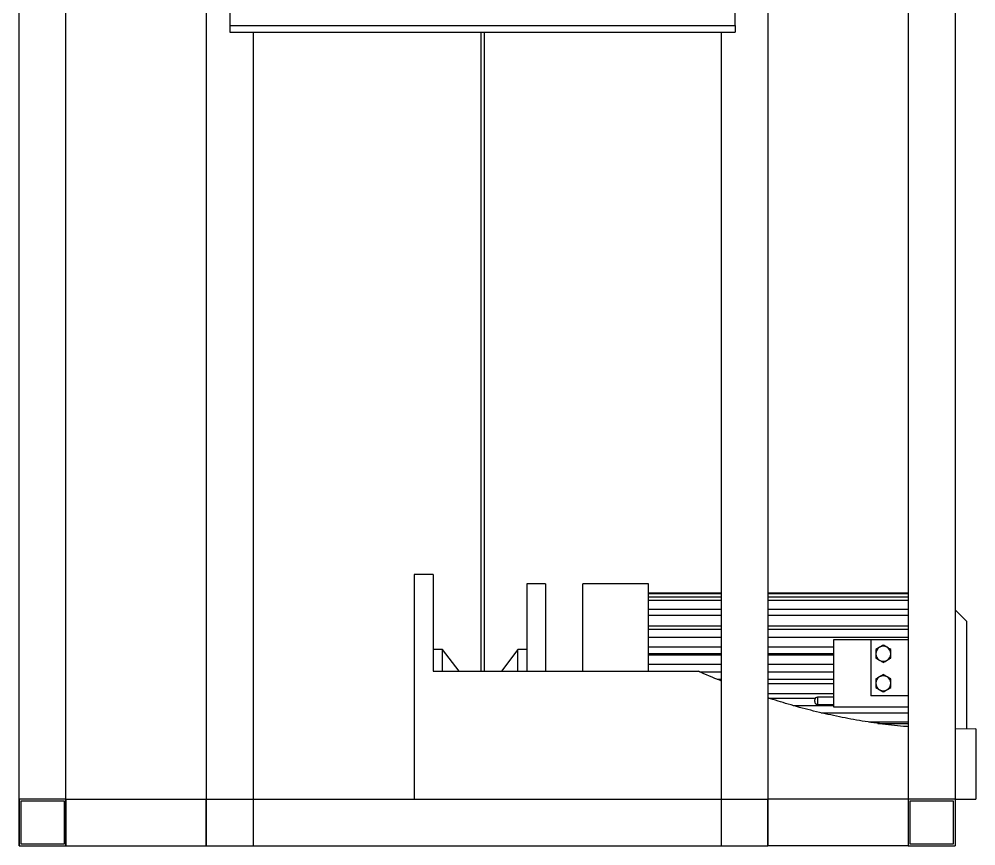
# Model space of a CAD drawing. Header units: millimetres. Extents: x 15 to 415, y 5 to 292.
# Drawn here: x 331.29 to 351.74, y 190.08 to 207.76 of the extents above; entities that cross this region are included whole.
import ezdxf

# ---------------------------------------------------------------- set-up
doc = ezdxf.new("R2010")
doc.units = ezdxf.units.MM

msp = doc.modelspace()

# ---------------------------------------------------------------- linework, layer by layer
at = {"color": 7, "linetype": 'Continuous', "lineweight": 25}
for p, q in [((331.292, 190.083), (331.292, 210.085)), ((332.292, 190.083), (332.292, 210.085)), ((350.292, 210.085), (350.292, 190.083)), ((351.292, 210.085), (351.292, 190.083)), ((335.792, 208.99), (335.792, 207.62)), ((346.592, 207.62), (346.592, 208.99)), ((335.292, 207.89), (335.292, 190.083)), ((347.292, 207.89), (347.292, 190.083)), ((335.792, 207.62), (346.592, 207.62)), ((335.792, 207.62), (335.792, 207.475)), ((346.592, 207.62), (346.592, 207.475)), ((335.792, 207.475), (346.592, 207.475)), ((336.292, 207.475), (336.292, 190.083)), ((341.156, 207.475), (341.156, 193.815)), ((341.236, 193.815), (341.236, 207.475)), ((346.292, 207.475), (346.292, 190.083)), ((340.136, 195.883), (339.736, 195.883)), ((339.736, 195.883), (339.736, 191.083)), ((340.136, 195.883), (340.136, 193.815)), ((342.538, 195.683), (342.138, 195.683)), ((342.138, 195.683), (342.138, 193.815)), ((342.538, 195.683), (342.538, 193.815)), ((344.738, 195.683), (343.338, 195.683)), ((343.338, 193.815), (343.338, 195.683)), ((344.738, 193.815), (344.738, 195.683)), ((346.292, 195.483), (344.738, 195.483)), ((344.738, 195.478), (346.292, 195.478)), ((350.292, 195.483), (347.292, 195.483)), ((347.292, 195.478), (350.292, 195.478)), ((344.738, 195.405), (346.292, 195.405)), ((344.738, 195.337), (346.292, 195.337)), ((347.292, 195.405), (350.292, 195.405)), ((347.292, 195.337), (350.292, 195.337)), ((344.738, 195.14), (346.292, 195.14)), ((347.292, 195.14), (350.292, 195.14)), ((351.538, 194.883), (351.292, 195.129)), ((344.738, 195.014), (346.292, 195.014)), ((347.292, 195.014), (350.292, 195.014)), ((351.538, 194.883), (351.538, 192.581)), ((344.738, 194.785), (346.292, 194.785)), ((344.738, 194.713), (346.292, 194.713)), ((347.292, 194.785), (350.292, 194.785)), ((347.292, 194.713), (350.292, 194.713)), ((344.738, 194.541), (346.292, 194.541)), ((347.292, 194.541), (350.292, 194.541)), ((348.692, 194.49), (348.692, 193.058)), ((349.492, 194.49), (348.692, 194.49)), ((349.492, 194.49), (349.492, 193.29)), ((350.292, 194.49), (349.492, 194.49)), ((340.341, 194.283), (340.146, 194.283)), ((340.146, 193.815), (340.146, 194.283)), ((340.694, 193.815), (340.341, 194.283)), ((340.341, 193.815), (340.341, 194.283)), ((341.951, 194.283), (341.597, 193.815)), ((342.138, 194.283), (341.951, 194.283)), ((341.951, 193.815), (341.951, 194.283)), ((344.738, 194.336), (346.292, 194.336)), ((347.292, 194.336), (348.692, 194.336)), ((344.738, 194.192), (346.292, 194.192)), ((344.738, 194.166), (346.292, 194.166)), ((347.292, 194.192), (348.692, 194.192)), ((347.292, 194.166), (348.692, 194.166)), ((340.136, 193.815), (345.807, 193.815)), ((344.738, 193.965), (346.292, 193.965)), ((347.292, 193.965), (348.692, 193.965)), ((345.832, 193.805), (346.292, 193.805)), ((346.207, 193.646), (346.292, 193.646)), ((347.292, 193.805), (348.692, 193.805)), ((347.292, 193.646), (348.692, 193.646)), ((347.292, 193.551), (348.692, 193.551)), ((347.292, 193.342), (348.692, 193.342)), ((347.308, 193.242), (348.307, 193.242)), ((348.292, 193.184), (348.292, 193.202)), ((348.692, 193.262), (348.352, 193.262)), ((350.292, 193.29), (349.492, 193.29)), ((347.83, 193.084), (348.692, 193.084)), ((348.292, 193.166), (348.292, 193.184)), ((348.352, 193.106), (348.692, 193.106)), ((348.692, 193.058), (350.292, 193.058)), ((348.427, 192.93), (350.292, 192.93)), ((349.447, 192.732), (350.292, 192.732)), ((349.641, 192.702), (350.292, 192.702)), ((351.736, 192.582), (351.292, 192.581)), ((351.736, 192.582), (351.736, 191.083)), ((332.292, 191.083), (331.292, 191.083)), ((331.292, 191.083), (331.292, 190.083)), ((331.332, 191.043), (332.252, 191.043)), ((331.332, 190.123), (331.332, 191.043)), ((332.252, 191.043), (332.252, 190.123)), ((332.292, 191.083), (332.292, 190.083)), ((332.292, 191.083), (335.292, 191.083)), ((335.292, 190.083), (335.292, 191.083)), ((335.292, 191.083), (347.292, 191.083)), ((350.292, 191.083), (347.292, 191.083)), ((347.292, 190.083), (347.292, 191.083)), ((351.292, 191.083), (350.292, 191.083)), ((350.292, 191.083), (350.292, 190.083)), ((350.332, 191.043), (351.252, 191.043)), ((350.332, 190.123), (350.332, 191.043)), ((351.252, 191.043), (351.252, 190.123)), ((351.292, 191.083), (351.736, 191.083)), ((351.292, 191.083), (351.292, 190.083)), ((331.292, 190.083), (332.292, 190.083)), ((332.252, 190.123), (331.332, 190.123)), ((332.292, 190.083), (335.292, 190.083)), ((335.292, 190.083), (347.292, 190.083)), ((335.292, 190.083), (336.292, 190.083)), ((346.292, 190.083), (347.292, 190.083)), ((350.292, 190.083), (347.292, 190.083)), ((350.292, 190.083), (351.292, 190.083)), ((351.252, 190.123), (350.332, 190.123))]:
    msp.add_line(p, q, dxfattribs=at)
at = {"color": 8, "linetype": 'Continuous', "lineweight": 25}
for p, q in [((348.352, 193.262), (348.352, 193.184)), ((348.352, 193.184), (348.352, 193.106))]:
    msp.add_line(p, q, dxfattribs=at)
at = {"color": 7, "linetype": 'Continuous', "lineweight": 25}
for centre, radius, start, end in [((349.758, 194.189), 0.16, 120, 180), ((349.758, 194.189), 0.16, 60, 120), ((349.758, 194.189), 0.16, 0, 60), ((349.758, 194.189), 0.16, 180, 240), ((349.758, 194.189), 0.16, 240, 300), ((349.758, 194.189), 0.16, 300, 0), ((349.758, 193.559), 0.16, 120, 180), ((349.758, 193.559), 0.16, 60, 120), ((349.758, 193.559), 0.16, 0, 60), ((349.758, 193.559), 0.16, 180, 240), ((349.758, 193.559), 0.16, 240, 300), ((349.758, 193.559), 0.16, 300, 0), ((348.352, 193.202), 0.06, 90, 180), ((348.352, 193.166), 0.06, 180, 270)]:
    msp.add_arc(centre, radius, start, end, dxfattribs=at)
for points, knots in [([(349.678, 194.328), (349.677, 194.327), (349.662, 194.318), (349.635, 194.303), (349.611, 194.289), (349.598, 194.282)], [0, 0, 0, 0, 0.070052, 0.530822, 1, 1, 1, 1]), ([(349.598, 194.282), (349.598, 194.258), (349.598, 194.227), (349.598, 194.196), (349.598, 194.189)], [0, 0, 0, 0, 0.785607, 1, 1, 1, 1]), ([(349.758, 194.374), (349.745, 194.367), (349.719, 194.351), (349.692, 194.336), (349.678, 194.328)], [0, 0, 0, 0, 0.495455, 1, 1, 1, 1]), ([(349.838, 194.328), (349.837, 194.329), (349.822, 194.337), (349.795, 194.353), (349.771, 194.367), (349.758, 194.374)], [0, 0, 0, 0, 0.07005, 0.530747, 1, 1, 1, 1]), ([(349.918, 194.282), (349.905, 194.289), (349.879, 194.304), (349.852, 194.32), (349.838, 194.328)], [0, 0, 0, 0, 0.495443, 1, 1, 1, 1]), ([(349.918, 194.189), (349.918, 194.196), (349.918, 194.227), (349.918, 194.258), (349.918, 194.282)], [0, 0, 0, 0, 0.214393, 1, 1, 1, 1]), ([(349.598, 194.189), (349.598, 194.164), (349.598, 194.133), (349.598, 194.103), (349.598, 194.097)], [0, 0, 0, 0, 0.811299, 1, 1, 1, 1]), ([(349.598, 194.097), (349.611, 194.089), (349.638, 194.074), (349.665, 194.059), (349.678, 194.051)], [0, 0, 0, 0, 0.4954119, 1, 1, 1, 1]), ([(349.678, 194.051), (349.68, 194.05), (349.695, 194.041), (349.722, 194.026), (349.746, 194.012), (349.758, 194.005)], [0, 0, 0, 0, 0.070134, 0.530776, 1, 1, 1, 1]), ([(349.758, 194.005), (349.771, 194.012), (349.798, 194.027), (349.825, 194.043), (349.838, 194.051)], [0, 0, 0, 0, 0.495486, 1, 1, 1, 1]), ([(349.838, 194.051), (349.84, 194.052), (349.855, 194.06), (349.882, 194.076), (349.906, 194.09), (349.918, 194.097)], [0, 0, 0, 0, 0.070132, 0.530788, 1, 1, 1, 1]), ([(349.918, 194.097), (349.918, 194.103), (349.918, 194.133), (349.918, 194.164), (349.918, 194.189)], [0, 0, 0, 0, 0.188701, 1, 1, 1, 1]), ([(346.292, 193.611), (346.288, 193.612), (346.124, 193.675), (345.964, 193.746), (345.807, 193.815)], [0, 0, 0, 0, 0.025446, 1, 1, 1, 1]), ([(349.678, 193.698), (349.677, 193.696), (349.662, 193.688), (349.635, 193.672), (349.611, 193.658), (349.598, 193.651)], [0, 0, 0, 0, 0.070052, 0.530847, 1, 1, 1, 1]), ([(349.598, 193.651), (349.598, 193.627), (349.598, 193.597), (349.598, 193.566), (349.598, 193.559)], [0, 0, 0, 0, 0.785607, 1, 1, 1, 1]), ([(349.758, 193.744), (349.745, 193.736), (349.719, 193.721), (349.692, 193.705), (349.678, 193.698)], [0, 0, 0, 0, 0.495443, 1, 1, 1, 1]), ([(349.838, 193.698), (349.837, 193.699), (349.822, 193.707), (349.795, 193.723), (349.771, 193.737), (349.758, 193.744)], [0, 0, 0, 0, 0.070052, 0.53076, 1, 1, 1, 1]), ([(349.918, 193.651), (349.905, 193.659), (349.879, 193.674), (349.852, 193.69), (349.838, 193.698)], [0, 0, 0, 0, 0.495443, 1, 1, 1, 1]), ([(349.918, 193.559), (349.918, 193.566), (349.918, 193.597), (349.918, 193.627), (349.918, 193.651)], [0, 0, 0, 0, 0.214393, 1, 1, 1, 1]), ([(349.598, 193.559), (349.598, 193.534), (349.598, 193.502), (349.598, 193.472), (349.598, 193.467)], [0, 0, 0, 0, 0.811259, 1, 1, 1, 1]), ([(349.598, 193.467), (349.611, 193.459), (349.638, 193.444), (349.665, 193.428), (349.678, 193.42)], [0, 0, 0, 0, 0.495399, 1, 1, 1, 1]), ([(349.678, 193.42), (349.68, 193.419), (349.695, 193.411), (349.722, 193.395), (349.746, 193.381), (349.758, 193.374)], [0, 0, 0, 0, 0.070134, 0.530776, 1, 1, 1, 1]), ([(349.758, 193.374), (349.771, 193.382), (349.798, 193.397), (349.825, 193.412), (349.838, 193.42)], [0, 0, 0, 0, 0.495486, 1, 1, 1, 1]), ([(349.838, 193.42), (349.84, 193.421), (349.855, 193.43), (349.882, 193.445), (349.906, 193.459), (349.918, 193.467)], [0, 0, 0, 0, 0.070134, 0.530801, 1, 1, 1, 1]), ([(349.918, 193.467), (349.918, 193.472), (349.918, 193.502), (349.918, 193.534), (349.918, 193.559)], [0, 0, 0, 0, 0.188741, 1, 1, 1, 1]), ([(350.292, 192.63), (350.259, 192.632), (350.053, 192.647), (349.684, 192.693), (349.185, 192.769), (348.695, 192.865), (348.208, 192.978), (347.74, 193.104), (347.436, 193.201), (347.292, 193.247)], [0, 0, 0, 0, 0.032703, 0.201207, 0.363504, 0.525802, 0.689003, 0.852207, 1, 1, 1, 1])]:
    msp.add_open_spline(points, degree=3, knots=knots, dxfattribs=at)

doc.saveas('drawing.dxf')
